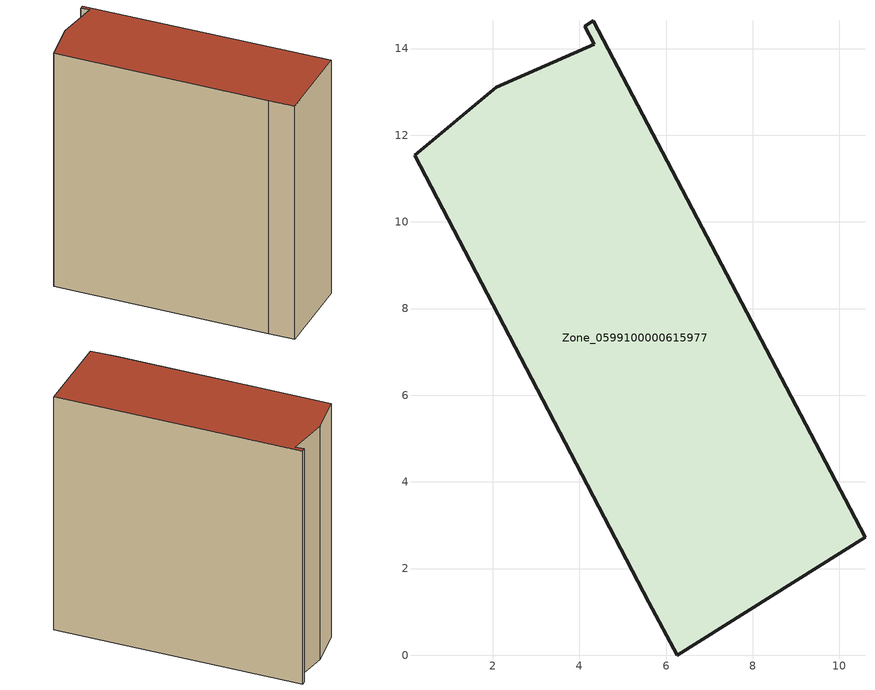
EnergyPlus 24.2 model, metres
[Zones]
Zone_0599100000615977
 floor ground (C_G): 0.2,11.54 2.08,13.11 4.35,14.1 4.12,14.51 4.32,14.64 10.59,2.73 6.26,0 5.6,1.22 z0
 wall outside (C_F): 6.26,0 10.59,2.73 4.32,14.64 4.12,14.51 4.35,14.1 2.08,13.11 0.2,11.54 5.6,1.22 6.26,0 z0:12.91
 roof outside (C_R): 2.08,13.11 0.2,11.54 5.6,1.22 6.26,0 10.59,2.73 4.32,14.64 4.12,14.51 4.35,14.1 z12.91
[BUILDING]
Pand.0599100000615977: North Axis=0; Terrain=City; Loads Convergence Tolerance Value=0.04; Temperature Convergence Tolerance Value=0.4; Solar Distribution=FullExterior; Maximum Number of Warmup Days=25; Minimum Number of Warmup Days=1
[Site:Location]
Rotterdam.The.Hague.AP_ZH_NLD Design_Conditions: Latitude=51.96; Longitude=4.45; Time Zone=1; Elevation=-4.5
[SITE:GROUNDTEMPERATURE:BUILDINGSURFACE]
18, 18, 18, 18, 18, 18, 18, 18, 18, 18, 18, 18
[MATERIAL] Thermal Absorptance=0.9; Solar Absorptance=0.7; Visible Absorptance=0.7
Name | Roughness | Thickness | Conductivity | Density | Specific Heat
G.TI.1946 | MediumSmooth | 0.15 | 1 | 540 | 1210
F.TI.1946 | Rough | 0.3 | 0.857143 | 1920 | 840
R.TI.1946 | MediumRough | 0.2 | 0.1 | 1500 | 1000
[CONSTRUCTION]
C_G: G.TI.1946
C_F: F.TI.1946
C_R: R.TI.1946
[ZONE]
Zone_0599100000615977: Type=1; Multiplier=1; Ceiling Height=Autocalculate; Volume=Autocalculate; Floor Area=autocalculate; Part of Total Floor Area=Yes
[ZONEINFILTRATION:DESIGNFLOWRATE]
Infil_Zone_0599100000615977: Zone or ZoneList or Space or SpaceList=Zone_0599100000615977; Schedule=AlwaysOn; Design Flow Rate Calculation Method=Flow/Area; Flow Rate per Floor Area=0.003; Constant Term Coefficient=1; Temperature Term Coefficient=0; Velocity Term Coefficient=0; Velocity Squared Term Coefficient=0
[HVACTEMPLATE:ZONE:IDEALLOADSAIRSYSTEM]
Zone_0599100000615977: Maximum Heating Supply Air Temperature=50; Minimum Cooling Supply Air Temperature=13; Maximum Heating Supply Air Humidity Ratio=0.0156; Minimum Cooling Supply Air Humidity Ratio=0.0077; Heating Limit=NoLimit; Cooling Limit=NoLimit; Dehumidification Control Type=ConstantSensibleHeatRatio; Cooling Sensible Heat Ratio=0.7; Dehumidification Setpoint=60; Humidification Control Type=None; Humidification Setpoint=30; Outdoor Air Method=None; Outdoor Air Flow Rate per Person=0.00944; Outdoor Air Flow Rate per Zone Floor Area=0; Outdoor Air Flow Rate per Zone=0; Demand Controlled Ventilation Type=None; Outdoor Air Economizer Type=NoEconomizer; Heat Recovery Type=None; Sensible Heat Recovery Effectiveness=0.7; Latent Heat Recovery Effectiveness=0.65
[ZONECONTROL:THERMOSTAT]
ThermostatControl_Zone_0599100000615977: Zone or ZoneList=Zone_0599100000615977; Control Type Schedule=DualSetpointControlType; Control 1=Thermostat_Zone_0599100000615977; Temperature Difference Between Cutout And Setpoint=0
[THERMOSTATSETPOINT:DUALSETPOINT]
Thermostat_Zone_0599100000615977: Heating Setpoint Temperature Schedule=HeatingSetpoint_Zone_0599100000615977; Cooling Setpoint Temperature Schedule=CoolingSetpoint_Zone_0599100000615977
[SCHEDULE:COMPACT]
HeatingSetpoint_Zone_0599100000615977: Through: 12/31, For: AllDays, Until: 24:00, 21
CoolingSetpoint_Zone_0599100000615977: Through: 12/31, For: AllDays, Until: 24:00, 24
DualSetpointControlType: Through: 12/31, For: AllDays, Until: 24:00, 4
AlwaysOn: Through: 12/31, For: AllDays, Until: 24:00, 1
